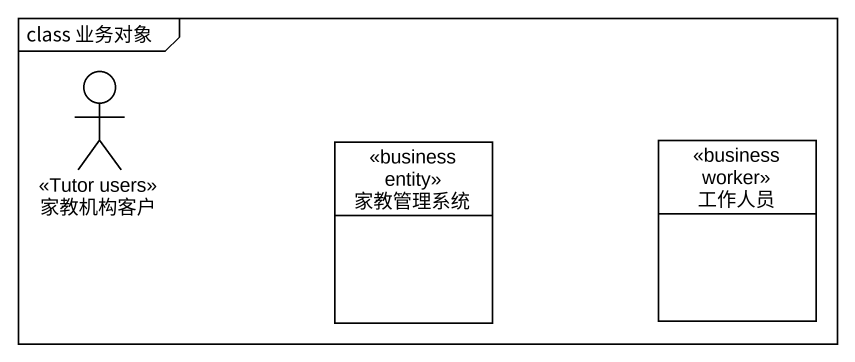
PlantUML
@startuml
mainframe class 业务对象
allowmixing
hide circle
hide empty members
actor 家教机构客户 <<Tutor users>>
class 家教管理系统 <<business entity>>
class 工作人员 <<business worker>>
@enduml
